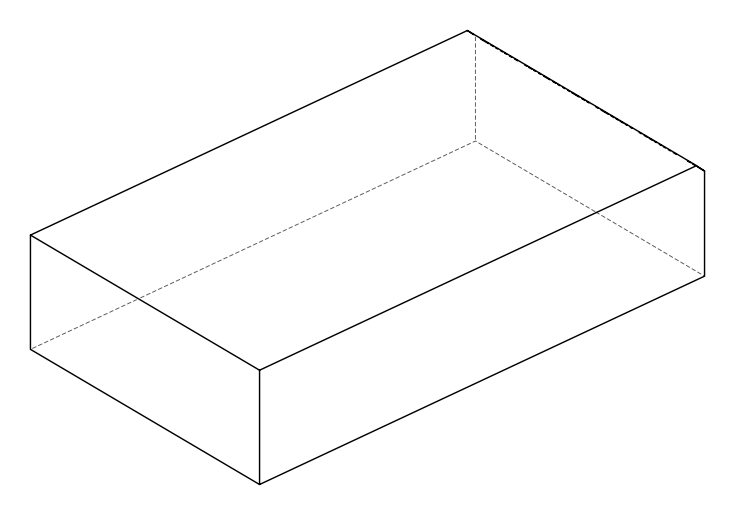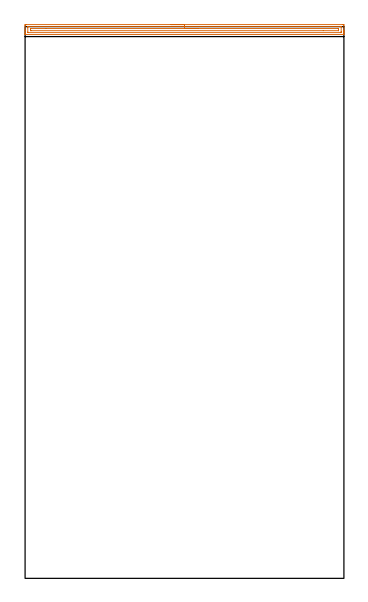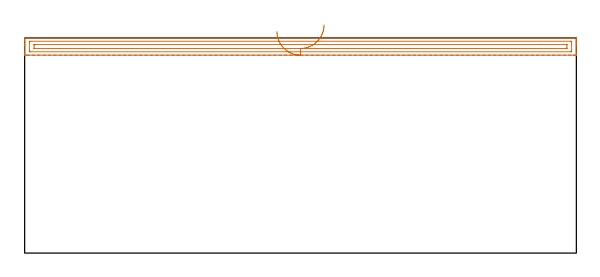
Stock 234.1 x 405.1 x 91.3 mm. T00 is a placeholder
(PLAN: 1 operations, 0 tool changes, 5.8 min)
(1 AREA_MILL | FG_CHAMFER_SURFACE | UGT0205_001 | 5.82 min | 6237 mm3)
(TOOL UGT0205_001 | Chamfer Mill 20 x 3 x 45 deg. | D20 FL50 Z2)
(OP 1 AREA_MILL)
G17 G21 G94 G90
T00 M6
G54
G17 G0 G90 X107.05 Y406.6 S1061 M3
G43 Z101.3 H0
Z94.
G94 G1 X107.088 Z93.128 F250.
X107.202 Z92.264
X107.391 Z91.412
X107.653 Z90.58
X107.987 Z89.774
X108.39 Z89.
X108.858 Z88.264
X109.39 Z87.572
X109.979 Z86.929
X110.622 Z86.34
X111.314 Z85.809
X112.05 Z85.34
X112.824 Z84.937
X113.63 Z84.603
X114.462 Z84.341
X115.313 Z84.152
X116.178 Z84.038
X117.05 Z84.
X232.952
X233.497 Y406.599 Z84.001
X234.035 Y406.594 Z84.003
X234.092 Y406.591 Z84.006
X234.1 Y406.058 Z84.539
Y402.506 Z88.088
Y401.931 Z88.666
Y401.618 Z88.978
Y401.043 Z89.553
Y400.73 Z89.865
Y400.104 Z90.495
Y399.682 Z90.917
Y399.334 Z91.256
X234.091 Y399.302 Z91.288
X233.943 Y399.3 Z91.3
X0.157
X0.01 Y399.302 Z91.288
X0.007 Y399.333 Z91.258
X0. Y399.682 Z90.917
Y400.104 Z90.495
Y400.73 Z89.865
Y401.931 Z88.666
Y402.506 Z88.088
Y405.77 Z84.826
X0.002 Y406.058 Z84.539
X0.008 Y406.591 Z84.006
X0.065 Y406.594 Z84.003
X0.603 Y406.6 Z84.
X117.05
Y405.186 Z85.414
X231.712 Y405.185 Z85.415
X232.09 Y405.17 Z85.43
X232.099 Y404.785 Z85.815
X232.1 Y401.618 Z88.982
X232.099 Y401.233 Z89.367
X232.09 Y400.73 Z89.87
X231.728 Y400.715 Z89.885
X231.712 Y400.714 Z89.886
X2.388 Y400.715 Z89.885
X2.01 Y400.73 Z89.87
X2.001 Y401.115 Z89.485
X2. Y404.282 Z86.318
X2.001 Y404.667 Z85.933
X2.01 Y405.17 Z85.43
X2.372 Y405.185 Z85.415
X2.388 Y405.186 Z85.414
X117.05
Y403.772 Z86.828
X229.548 Y403.771 Z86.829
X229.927 Y403.77 Z86.83
X230.053 Y403.767 Z86.833
X230.09 Y403.765 Z86.835
X230.095 Y403.68 Z86.92
X230.099 Y403.566 Z87.034
Y402.335 Z88.265
X230.09 Y402.163 Z88.437
X230.084 Y402.134 Z88.466
X230.069 Y402.132 Z88.468
X230.022 Y402.129 Z88.471
X218.94 Y402.128 Z88.472
X4.552
X4.173 Y402.13 Z88.47
X4.047 Y402.132 Z88.468
X4.01 Y402.135 Z88.465
X4.005 Y402.22 Z88.38
X4.001 Y402.334 Z88.266
Y403.565 Z87.035
X4.01 Y403.737 Z86.863
X4.016 Y403.766 Z86.834
X4.031 Y403.768 Z86.832
X4.078 Y403.771 Z86.829
X15.22 Y403.772 Z86.828
X117.05
X117.922 Z86.867
X118.786 Z86.98
X119.638 Z87.169
X120.47 Z87.432
X121.276 Z87.765
X122.05 Z88.168
X122.786 Z88.637
X123.478 Z89.168
X124.121 Z89.757
X124.71 Z90.401
X125.241 Z91.093
X125.71 Z91.828
X126.113 Z92.602
X126.447 Z93.408
X126.709 Z94.24
X126.898 Z95.092
X127.012 Z95.957
X127.05 Z96.828
G0 Z101.3
M5
M2
